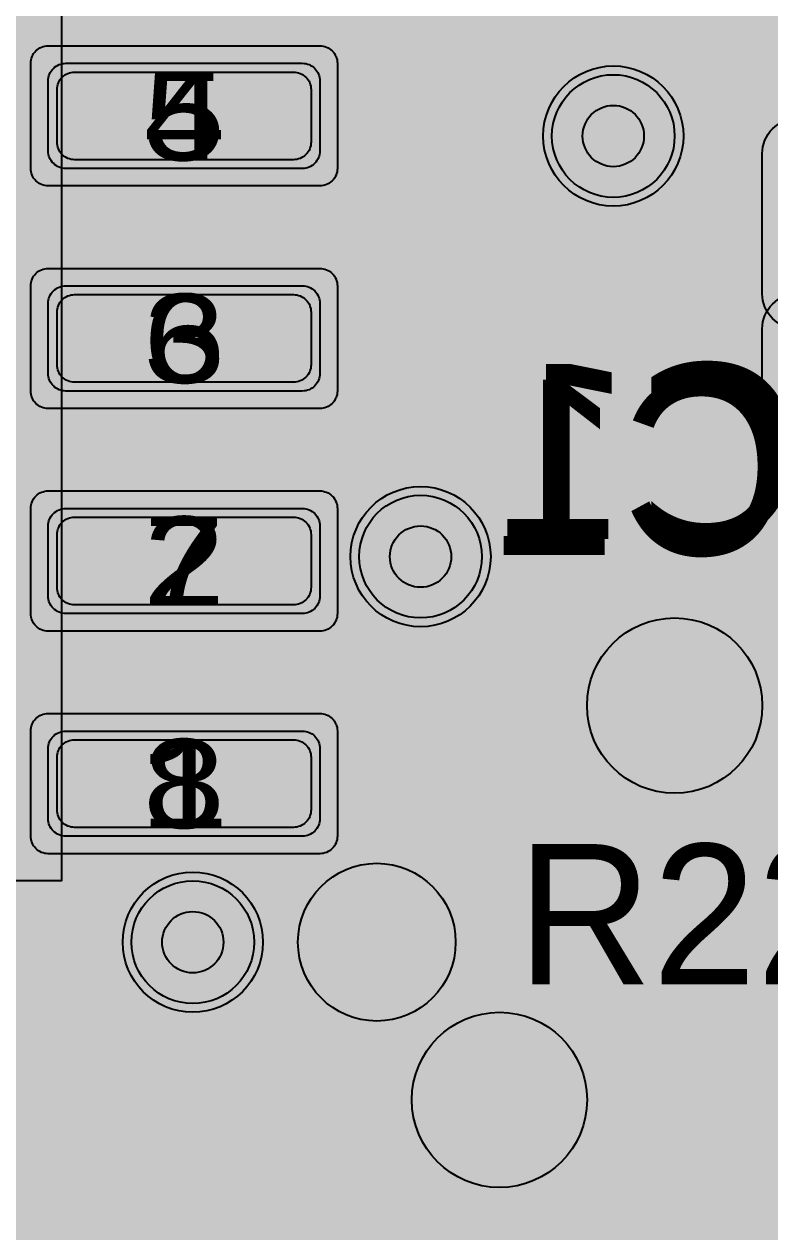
# Model space of a CAD drawing. Extents: x -28 to 199, y -61 to 255.
# Drawn here: x 156.04 to 160.29, y 202.25 to 209.14 of the extents above; entities that cross this region are included whole.
import ezdxf
from ezdxf.enums import TextEntityAlignment as Align

# ---------------------------------------------------------------- set-up
doc = ezdxf.new("R2010")
doc.units = 0
doc.header["$MEASUREMENT"] = 0
for name, color, linetype in [('ASSEMBLY_OUTLINES_BTM', 191, 'CONTINUOUS'), ('ASSEMBLY_OUTLINES_TOP', 102, 'CONTINUOUS'), ('ASSEMBLY_PART_NUMBERS_BTM', 191, 'CONTINUOUS'), ('ASSEMBLY_PART_NUMBERS_TOP', 102, 'CONTINUOUS'), ('ASSEMBLY_REF_DES_BTM', 191, 'CONTINUOUS'), ('DRILL_DRAWING', 21, 'CONTINUOUS'), ('GENERATED_SILKSCREEN_BTM', 255, 'CONTINUOUS'), ('GENERATED_SILKSCREEN_TOP', 140, 'CONTINUOUS'), ('MOUNTING_HOLES_LAYER_2', 42, 'CONTINUOUS'), ('MOUNTING_HOLES_LAYER_3', 42, 'CONTINUOUS'), ('MOUNTING_HOLES_LAYER_BOT21', 42, 'CONTINUOUS'), ('MOUNTING_HOLES_LAYER_TOP', 42, 'CONTINUOUS'), ('PART_PADS_SMD_BTM', 10, 'CONTINUOUS'), ('PART_PADS_SMD_TOP', 150, 'CONTINUOUS'), ('PIN_NUMBERS_BTM', 8, 'CONTINUOUS'), ('PIN_NUMBERS_TOP', 8, 'CONTINUOUS'), ('PLACEMENT_OUTLINES_BTM', 222, 'CONTINUOUS'), ('PLACEMENT_OUTLINES_TOP', 130, 'CONTINUOUS'), ('PLANE_SHAPES_LAYER_2', 230, 'CONTINUOUS'), ('PLANE_SHAPES_LAYER_3', 81, 'CONTINUOUS'), ('SILKSCREEN_OUTLINES_BTM', 211, 'CONTINUOUS'), ('SILKSCREEN_OUTLINES_TOP', 150, 'CONTINUOUS'), ('SILKSCREEN_REF_DES_BTM', 211, 'CONTINUOUS'), ('SILKSCREEN_REF_DES_TOP', 150, 'CONTINUOUS'), ('SOLDERMASK_PADS_BTM', 12, 'CONTINUOUS'), ('SOLDERMASK_PADS_TOP', 180, 'CONTINUOUS'), ('SOLDERPASTE_PADS_BTM', 12, 'CONTINUOUS'), ('SOLDERPASTE_PADS_TOP', 180, 'CONTINUOUS'), ('TRACES_LAYER_2', 230, 'CONTINUOUS'), ('TRACES_LAYER_3', 81, 'CONTINUOUS'), ('TRACES_LAYER_BOTTOM', 10, 'CONTINUOUS'), ('TRACES_LAYER_TOP', 150, 'CONTINUOUS'), ('VIA_HOLES_LAYER_2', 30, 'CONTINUOUS'), ('VIA_HOLES_LAYER_3', 30, 'CONTINUOUS'), ('VIA_HOLES_LAYER_BOTTOM', 30, 'CONTINUOUS'), ('VIA_HOLES_LAYER_TOP', 30, 'CONTINUOUS'), ('VIA_PADS_LAYER_2', 230, 'CONTINUOUS'), ('VIA_PADS_LAYER_3', 81, 'CONTINUOUS'), ('VIA_PADS_LAYER_BOTTOM', 10, 'CONTINUOUS'), ('VIA_PADS_LAYER_TOP', 150, 'CONTINUOUS')]:
    doc.layers.add(name, color=color, linetype=linetype)
doc.styles.add('COURIER_NEW', font='COUR.TTF')
doc.styles.add('VERDANA', font='verdana.TTF')
doc.styles.add('VERIBEST_GERBER_0', font='txt')

msp = doc.modelspace()

# ---------------------------------------------------------------- hatches: boundary and pattern name
at = {"layer": 'GENERATED_SILKSCREEN_TOP'}
h = msp.add_hatch(color=256, dxfattribs=at)
edge = h.paths.add_edge_path()
edge.add_arc((158.05, 203.9), 0.45, 0, 360)
at = {"layer": 'MOUNTING_HOLES_LAYER_2'}
h = msp.add_hatch(color=256, dxfattribs=at)
edge = h.paths.add_edge_path()
edge.add_arc((159.75, 205.25), 0.5, 0, 360)
h = msp.add_hatch(color=256, dxfattribs=at)
edge = h.paths.add_edge_path()
edge.add_arc((158.75, 203), 0.5, 0, 360)
at = {"layer": 'MOUNTING_HOLES_LAYER_3'}
h = msp.add_hatch(color=256, dxfattribs=at)
edge = h.paths.add_edge_path()
edge.add_arc((159.75, 205.25), 0.5, 0, 360)
h = msp.add_hatch(color=256, dxfattribs=at)
edge = h.paths.add_edge_path()
edge.add_arc((158.75, 203), 0.5, 0, 360)
at = {"layer": 'MOUNTING_HOLES_LAYER_BOT21'}
h = msp.add_hatch(color=256, dxfattribs=at)
edge = h.paths.add_edge_path()
edge.add_arc((159.75, 205.25), 0.5, 0, 360)
h = msp.add_hatch(color=256, dxfattribs=at)
edge = h.paths.add_edge_path()
edge.add_arc((158.75, 203), 0.5, 0, 360)
at = {"layer": 'MOUNTING_HOLES_LAYER_TOP'}
h = msp.add_hatch(color=256, dxfattribs=at)
edge = h.paths.add_edge_path()
edge.add_arc((159.75, 205.25), 0.5, 0, 360)
h = msp.add_hatch(color=256, dxfattribs=at)
edge = h.paths.add_edge_path()
edge.add_arc((158.75, 203), 0.5, 0, 360)
at = {"layer": 'PLANE_SHAPES_LAYER_2'}
h = msp.add_hatch(color=256, dxfattribs=at)
h.paths.add_polyline_path([(169.5, 129.25), (149.5, 129.25), (142.25, 122), (142.25, 90.5), (147.5, 90.5), (147.5, 80), (154, 80), (154, 69.25), (131.75, 69.25), (131.75, 73.25), (121.25, 73.25), (121.25, 81), (110.5, 81), (110.5, 125.75), (106.5, 125.75), (106.5, 128.75), (93.5, 128.75), (93.5, 120.25), (91.75, 120.25), (91.75, 121.5), (80, 121.5), (80, 118.25), (73.25, 118.25), (73.25, 124.5), (67.5, 124.5), (67.5, 128), (57.75, 128), (57.75, 120.25), (55.25, 120.25), (55.25, 121.5), (47.5, 121.5), (47.5, 119), (35, 119), (35, 134.75), (32.75, 134.75), (32.75, 159.75), (29.25, 159.75), (29.25, 175.25), (22.5, 175.25), (22.5, 195.25), (17.25, 195.25), (17.25, 198), (22.5, 198), (22.5, 216.5), (40.25, 216.5), (40.25, 235.5), (54.5, 235.5), (54.5, 254), (87.25, 254), (87.25, 236.25), (86.25, 236.25), (86.25, 228.75), (81, 228.75), (81, 218.75), (95.25, 218.75), (95.25, 194.5), (87, 194.5), (87, 172), (131.1, 172), (131.1, 208.75), (115.5, 208.75), (115.5, 213.75), (106.75, 213.75), (106.75, 218.75), (110.25, 222.25), (110.25, 226.25), (142.5, 226.25), (142.5, 221.5), (160.5, 221.5), (160.5, 240.75), (169.5, 240.75)])
h.paths.add_polyline_path([(35.5, 149.5), (41.75, 149.5), (41.75, 152), (39.25, 152), (39.25, 154), (37.75, 154), (37.75, 152), (35.5, 152)], flags=16)
h.paths.add_polyline_path([(37.5, 125.75), (37.5, 128.75), (42.75, 128.75), (42.75, 125.75)], flags=16)
h.paths.add_polyline_path([(52, 127.75), (52, 130.75), (54.25, 130.75), (54.25, 127.75)], flags=16)
h.paths.add_polyline_path([(50.75, 219.5), (50.75, 226.5), (71.75, 226.5), (71.75, 219.5)], flags=16)
h.paths.add_polyline_path([(66.5, 150.75), (66.5, 177.5), (72.25, 177.5), (72.25, 150.75)], flags=16)
h.paths.add_polyline_path([(47.25, 185.25), (73, 185.25), (73, 188.25), (70.25, 188.25), (70.25, 191), (47.25, 191)], flags=16)
h.paths.add_polyline_path([(84.5, 208), (84.5, 212.75), (85, 212.75), (85, 208)], flags=16)
h.paths.add_polyline_path([(61.5, 137.25), (87.75, 137.25), (87.75, 140.5), (84.75, 140.5), (84.75, 143), (61.5, 143)], flags=16)
h.paths.add_polyline_path([(88.75, 127), (88.75, 130), (91, 130), (91, 127)], flags=16)
h.paths.add_polyline_path([(85.5, 130.25), (85.5, 132.5), (91, 132.5), (91, 130.25)], flags=16)
h.paths.add_polyline_path([(108.75, 142.25), (135.75, 142.25), (135.75, 145.75), (132.25, 145.75), (132.25, 149), (108.75, 149)], flags=16)
h.paths.add_polyline_path([(114.25, 126.75), (140.75, 126.75), (140.75, 129.75), (137.25, 129.75), (137.25, 133), (114.25, 133)], flags=16)
h.paths.add_polyline_path([(155.25, 180.25), (166.25, 180.25), (166.25, 186.25), (152.25, 186.25), (152.25, 183), (155.25, 183)], flags=16)
at = {"layer": 'PLANE_SHAPES_LAYER_3'}
h = msp.add_hatch(color=256, dxfattribs=at)
h.paths.add_polyline_path([(169.5, 129.25), (149.5, 129.25), (142.25, 122), (142.25, 90.5), (147.5, 90.5), (147.5, 80), (154, 80), (154, 69.25), (131.75, 69.25), (131.75, 73.25), (121.25, 73.25), (121.25, 81), (110.5, 81), (110.5, 125.75), (106.5, 125.75), (106.5, 128.75), (93.5, 128.75), (93.5, 120.25), (91.75, 120.25), (91.75, 121.5), (80, 121.5), (80, 118.25), (73.25, 118.25), (73.25, 124.5), (67.5, 124.5), (67.5, 127.75), (58.25, 127.75), (58.25, 130.25), (88.75, 130.25), (88.75, 127), (91, 127), (91, 132.5), (55, 132.5), (55, 131.25), (52, 131.25), (52, 127.75), (55, 127.75), (55, 127.25), (57.75, 127.25), (57.75, 120.25), (55.25, 120.25), (55.25, 121.5), (47.5, 121.5), (47.5, 119), (35, 119), (35, 134.75), (32.75, 134.75), (32.75, 159.75), (29.25, 159.75), (29.25, 175.25), (22.5, 175.25), (22.5, 195.25), (17.25, 195.25), (17.25, 198), (22.5, 198), (22.5, 216.5), (40.25, 216.5), (40.25, 235.5), (54.5, 235.5), (54.5, 254), (87.25, 254), (87.25, 236.25), (86.25, 236.25), (86.25, 228.75), (81, 228.75), (81, 218.75), (95.25, 218.75), (95.25, 194.5), (87, 194.5), (87, 172), (131.1, 172), (131.1, 208.75), (115.5, 208.75), (115.5, 213.75), (106.75, 213.75), (106.75, 218.75), (110.25, 222.25), (110.25, 226.25), (142.5, 226.25), (142.5, 221.5), (160.5, 221.5), (160.5, 240.75), (169.5, 240.75)])
h.paths.add_polyline_path([(35.5, 149.5), (41.75, 149.5), (41.75, 152), (39.25, 152), (39.25, 154), (37.75, 154), (37.75, 152), (35.5, 152)], flags=16)
h.paths.add_polyline_path([(37.5, 125.75), (37.5, 128.75), (42.75, 128.75), (42.75, 125.75)], flags=16)
h.paths.add_polyline_path([(50.75, 219.5), (50.75, 226.5), (71.75, 226.5), (71.75, 219.5)], flags=16)
h.paths.add_polyline_path([(66.5, 150.75), (66.5, 177.5), (72.25, 177.5), (72.25, 150.75)], flags=16)
h.paths.add_polyline_path([(47.25, 185.25), (73, 185.25), (73, 188.25), (70.25, 188.25), (70.25, 191), (47.25, 191)], flags=16)
h.paths.add_polyline_path([(84.5, 208), (84.5, 212.75), (85, 212.75), (85, 208)], flags=16)
h.paths.add_polyline_path([(61.5, 137.25), (87.75, 137.25), (87.75, 140.5), (84.75, 140.5), (84.75, 143), (61.5, 143)], flags=16)
h.paths.add_polyline_path([(108.75, 142.25), (135.75, 142.25), (135.75, 145.75), (132.25, 145.75), (132.25, 149), (108.75, 149)], flags=16)
h.paths.add_polyline_path([(114.25, 126.75), (140.75, 126.75), (140.75, 129.75), (137.25, 129.75), (137.25, 133), (114.25, 133)], flags=16)
h.paths.add_polyline_path([(155.25, 180.25), (166.25, 180.25), (166.25, 186.25), (152.25, 186.25), (152.25, 183), (155.25, 183)], flags=16)
at = {"layer": 'SILKSCREEN_OUTLINES_TOP'}
h = msp.add_hatch(color=256, dxfattribs=at)
edge = h.paths.add_edge_path()
edge.add_arc((158.05, 203.9), 0.45, 0, 360)
at = {"layer": 'VIA_HOLES_LAYER_2'}
h = msp.add_hatch(color=256, dxfattribs=at)
edge = h.paths.add_edge_path()
edge.add_arc((159.4, 208.5), 0.175, 0, 360)
h = msp.add_hatch(color=256, dxfattribs=at)
edge = h.paths.add_edge_path()
edge.add_arc((158.3, 206.1), 0.175, 0, 360)
h = msp.add_hatch(color=256, dxfattribs=at)
edge = h.paths.add_edge_path()
edge.add_arc((157, 203.9), 0.175, 0, 360)
at = {"layer": 'VIA_HOLES_LAYER_3'}
h = msp.add_hatch(color=256, dxfattribs=at)
edge = h.paths.add_edge_path()
edge.add_arc((159.4, 208.5), 0.175, 0, 360)
h = msp.add_hatch(color=256, dxfattribs=at)
edge = h.paths.add_edge_path()
edge.add_arc((158.3, 206.1), 0.175, 0, 360)
h = msp.add_hatch(color=256, dxfattribs=at)
edge = h.paths.add_edge_path()
edge.add_arc((157, 203.9), 0.175, 0, 360)
at = {"layer": 'VIA_HOLES_LAYER_BOTTOM'}
h = msp.add_hatch(color=256, dxfattribs=at)
edge = h.paths.add_edge_path()
edge.add_arc((159.4, 208.5), 0.175, 0, 360)
h = msp.add_hatch(color=256, dxfattribs=at)
edge = h.paths.add_edge_path()
edge.add_arc((158.3, 206.1), 0.175, 0, 360)
h = msp.add_hatch(color=256, dxfattribs=at)
edge = h.paths.add_edge_path()
edge.add_arc((157, 203.9), 0.175, 0, 360)
at = {"layer": 'VIA_HOLES_LAYER_TOP'}
h = msp.add_hatch(color=256, dxfattribs=at)
edge = h.paths.add_edge_path()
edge.add_arc((159.4, 208.5), 0.175, 0, 360)
h = msp.add_hatch(color=256, dxfattribs=at)
edge = h.paths.add_edge_path()
edge.add_arc((158.3, 206.1), 0.175, 0, 360)
h = msp.add_hatch(color=256, dxfattribs=at)
edge = h.paths.add_edge_path()
edge.add_arc((157, 203.9), 0.175, 0, 360)

# ---------------------------------------------------------------- linework, layer by layer
at = {"layer": 'ASSEMBLY_OUTLINES_BTM', "const_width": 0.2}
msp.add_lwpolyline([(152.25, 204.25), (152.25, 214.25), (156.25, 214.25), (156.25, 204.25)], close=True, dxfattribs=at)
at = {"layer": 'ASSEMBLY_OUTLINES_TOP', "const_width": 0.2}
msp.add_lwpolyline([(152.25, 204.25), (152.25, 214.25), (156.25, 214.25), (156.25, 204.25)], close=True, dxfattribs=at)
at = {"layer": 'GENERATED_SILKSCREEN_BTM', "const_width": 0.15}
for points in [[(156.250005, 208.988206, 1.45686e-05), (156.249995, 208.988204), (156.249995, 209.511796, 1.45686e-05), (156.250005, 209.511794), (156.250005, 208.988206)], [(156.250005, 207.718206, 1.45686e-05), (156.249995, 207.718204), (156.249995, 208.241796, 1.45686e-05), (156.250005, 208.241794), (156.250005, 207.718206)], [(156.250005, 206.448206, 1.45686e-05), (156.249995, 206.448204), (156.249995, 206.971796, 1.45686e-05), (156.250005, 206.971794), (156.250005, 206.448206)], [(156.250005, 205.178206, 1.45686e-05), (156.249995, 205.178204), (156.249995, 205.701796, 1.45686e-05), (156.250005, 205.701794), (156.250005, 205.178206)], [(156.250005, 204.25, -0.4142135624), (156.25, 204.249995), (152.25, 204.249995, -0.4142135624), (152.249995, 204.25), (152.249995, 204.431794, 1.45686e-05), (152.250005, 204.431796), (152.250005, 204.250005), (156.249995, 204.250005), (156.249995, 204.431796, 1.45686e-05), (156.250005, 204.431794), (156.250005, 204.25)]]:
    msp.add_lwpolyline(points, format="xyb", dxfattribs=at)
for points in [[(159.2385, 206.134), (159.2465, 206.132), (159.2515, 206.128), (159.2535, 206.121), (159.2545, 206.113), (159.2535, 206.106), (159.2515, 206.099), (159.2465, 206.094), (159.2385, 206.093), (158.8485, 206.093), (158.8415, 206.094), (158.8355, 206.099), (158.8325, 206.106), (158.8315, 206.113), (158.8325, 206.121), (158.8355, 206.128), (158.8415, 206.132), (158.8485, 206.134), (159.0245, 206.134), (159.0245, 207.073), (159.0255, 207.08), (159.0285, 207.085), (159.0335, 207.088), (159.0405, 207.089), (159.0455, 207.09), (159.0505, 207.09), (159.0545, 207.088), (159.0585, 207.084), (159.2535, 206.81), (159.2555, 206.806), (159.2565, 206.803), (159.2565, 206.796), (159.2535, 206.79), (159.2485, 206.785), (159.2425, 206.781), (159.2355, 206.779), (159.2315, 206.779), (159.2285, 206.78), (159.2235, 206.786), (159.0635, 207.01), (159.0635, 206.134), (159.2385, 206.134)], [(160.1485, 206.097), (160.3165, 206.234), (160.3215, 206.237), (160.3225, 206.241), (160.3245, 206.245), (160.3255, 206.25), (160.3255, 206.936), (160.3245, 206.941), (160.3225, 206.945), (160.3205, 206.947), (160.3195, 206.949), (160.3175, 206.952), (160.1485, 207.089), (160.1455, 207.09), (160.1425, 207.091), (160.1415, 207.092), (160.1375, 207.093), (159.8005, 207.093), (159.7955, 207.092), (159.7935, 207.091), (159.7905, 207.09), (159.7875, 207.089), (159.6185, 206.952), (159.6145, 206.947), (159.6125, 206.939), (159.6135, 206.933), (159.6155, 206.928), (159.6185, 206.924), (159.6235, 206.92), (159.6285, 206.917), (159.6335, 206.916), (159.6385, 206.916), (159.6425, 206.919), (159.8075, 207.052), (160.1305, 207.052), (160.2845, 206.926), (160.2845, 206.26), (160.1305, 206.134), (159.8075, 206.134), (159.6425, 206.267), (159.6385, 206.269), (159.6335, 206.27), (159.6285, 206.269), (159.6235, 206.266), (159.6185, 206.262), (159.6155, 206.257), (159.6135, 206.251), (159.6125, 206.245), (159.6145, 206.239), (159.6185, 206.234), (159.7875, 206.097), (159.7915, 206.095), (159.7925, 206.094), (159.7955, 206.094), (159.7965, 206.093), (159.7975, 206.093), (159.8005, 206.093), (160.1375, 206.093), (160.1415, 206.094), (160.1455, 206.095), (160.1485, 206.097)]]:
    msp.add_lwpolyline(points, dxfattribs=at)
at = {"layer": 'GENERATED_SILKSCREEN_TOP', "const_width": 0.15}
for points in [[(156.250005, 208.988206, 1.45686e-05), (156.249995, 208.988204), (156.249995, 209.511796, 1.45686e-05), (156.250005, 209.511794), (156.250005, 208.988206)], [(156.250005, 207.718206, 1.45686e-05), (156.249995, 207.718204), (156.249995, 208.241796, 1.45686e-05), (156.250005, 208.241794), (156.250005, 207.718206)], [(156.250005, 206.448206, 1.45686e-05), (156.249995, 206.448204), (156.249995, 206.971796, 1.45686e-05), (156.250005, 206.971794), (156.250005, 206.448206)], [(156.250005, 205.178206, 1.45686e-05), (156.249995, 205.178204), (156.249995, 205.701796, 1.45686e-05), (156.250005, 205.701794), (156.250005, 205.178206)], [(156.250005, 204.25, -0.4142135624), (156.25, 204.249995), (152.25, 204.249995, -0.4142135624), (152.249995, 204.25), (152.249995, 204.431794, 1.45686e-05), (152.250005, 204.431796), (152.250005, 204.250005), (156.249995, 204.250005), (156.249995, 204.431796, 1.45686e-05), (156.250005, 204.431794), (156.250005, 204.25)]]:
    msp.add_lwpolyline(points, format="xyb", dxfattribs=at)
for points in [[(159.5244, 204.1424), (159.5268, 204.144), (159.5276, 204.148), (159.53, 204.152), (159.53, 204.156), (159.53, 204.3208), (159.53, 204.3248), (159.5276, 204.3272), (159.5276, 204.3296), (159.5268, 204.3304), (159.526, 204.3312), (159.5244, 204.3328), (159.3884, 204.4432), (159.3844, 204.4448), (159.3812, 204.4456), (159.378, 204.4464), (158.9748, 204.4464), (158.9676, 204.4448), (158.9628, 204.4408), (158.9588, 204.436), (158.9572, 204.4304), (158.9572, 203.6624), (158.9588, 203.656), (158.9628, 203.652), (158.9676, 203.6496), (158.9732, 203.6488), (158.9796, 203.6496), (158.9852, 203.652), (158.9892, 203.656), (158.9908, 203.6624), (158.9908, 204.0304), (159.3668, 204.0304), (159.498, 203.6576), (159.5012, 203.652), (159.5068, 203.6488), (159.5132, 203.648), (159.518, 203.6496), (159.5228, 203.652), (159.5268, 203.656), (159.5292, 203.6616), (159.5276, 203.668), (159.3964, 204.0408), (159.5244, 204.1424)], [(158.9908, 204.4136), (159.3732, 204.4136), (159.498, 204.3128), (159.498, 204.164), (159.3732, 204.0624), (158.9908, 204.0624), (158.9908, 204.4136)], [(160.1452, 204.4432), (160.2796, 204.3336), (160.282, 204.3296), (160.2828, 204.3264), (160.2844, 204.324), (160.2852, 204.3208), (160.2852, 204.2112), (160.2844, 204.208), (160.2828, 204.2032), (160.282, 204.1992), (160.2796, 204.1976), (159.7468, 203.7648), (159.7468, 203.6792), (160.2692, 203.6792), (160.2748, 203.6776), (160.2796, 203.6744), (160.282, 203.6688), (160.2828, 203.6624), (160.282, 203.6568), (160.2796, 203.6512), (160.2748, 203.648), (160.2692, 203.6464), (159.73, 203.6464), (159.7236, 203.648), (159.7196, 203.652), (159.7156, 203.656), (159.714, 203.6624), (159.714, 203.772), (159.7148, 203.7744), (159.7164, 203.78), (159.718, 203.7824), (159.7196, 203.784), (159.7212, 203.7856), (160.2532, 204.2192), (160.2532, 204.3128), (160.1284, 204.4136), (159.87, 204.4136), (159.7396, 204.3072), (159.734, 204.3056), (159.7284, 204.3064), (159.7236, 204.3088), (159.7204, 204.3136), (159.7172, 204.3184), (159.7164, 204.324), (159.7164, 204.3272), (159.7172, 204.3296), (159.7212, 204.3336), (159.8556, 204.4432), (159.8588, 204.444), (159.8612, 204.4448), (159.862, 204.4456), (159.8652, 204.4464), (160.1348, 204.4464), (160.138, 204.4456), (160.1388, 204.4456), (160.1396, 204.4448), (160.142, 204.444), (160.1452, 204.4432)]]:
    msp.add_lwpolyline(points, dxfattribs=at)
at = {"layer": 'GENERATED_SILKSCREEN_TOP'}
msp.add_circle((158.05, 203.9), 0.45, dxfattribs=at)
at = {"layer": 'MOUNTING_HOLES_LAYER_2'}
for centre in [(159.75, 205.25), (158.75, 203)]:
    msp.add_circle(centre, 0.5, dxfattribs=at)
at = {"layer": 'MOUNTING_HOLES_LAYER_3'}
for centre in [(159.75, 205.25), (158.75, 203)]:
    msp.add_circle(centre, 0.5, dxfattribs=at)
at = {"layer": 'MOUNTING_HOLES_LAYER_BOT21'}
for centre in [(159.75, 205.25), (158.75, 203)]:
    msp.add_circle(centre, 0.5, dxfattribs=at)
at = {"layer": 'MOUNTING_HOLES_LAYER_TOP'}
for centre in [(159.75, 205.25), (158.75, 203)]:
    msp.add_circle(centre, 0.5, dxfattribs=at)
at = {"layer": 'PART_PADS_SMD_BTM'}
for points in [[(157.725, 208.415, -0.4142135624), (157.625, 208.315), (156.275, 208.315, -0.4142135624), (156.175, 208.415), (156.175, 208.815, -0.4142135624), (156.275, 208.915), (157.625, 208.915, -0.4142135624), (157.725, 208.815)], [(157.725, 207.145, -0.4142135624), (157.625, 207.045), (156.275, 207.045, -0.4142135624), (156.175, 207.145), (156.175, 207.545, -0.4142135624), (156.275, 207.645), (157.625, 207.645, -0.4142135624), (157.725, 207.545)], [(157.725, 205.875, -0.4142135624), (157.625, 205.775), (156.275, 205.775, -0.4142135624), (156.175, 205.875), (156.175, 206.275, -0.4142135624), (156.275, 206.375), (157.625, 206.375, -0.4142135624), (157.725, 206.275)], [(157.725, 204.605, -0.4142135624), (157.625, 204.505), (156.275, 204.505, -0.4142135624), (156.175, 204.605), (156.175, 205.005, -0.4142135624), (156.275, 205.105), (157.625, 205.105, -0.4142135624), (157.725, 205.005)]]:
    msp.add_lwpolyline(points, format="xyb", close=True, dxfattribs=at)
at = {"layer": 'PART_PADS_SMD_TOP'}
for points in [[(157.725, 208.415, -0.4142135624), (157.625, 208.315), (156.275, 208.315, -0.4142135624), (156.175, 208.415), (156.175, 208.815, -0.4142135624), (156.275, 208.915), (157.625, 208.915, -0.4142135624), (157.725, 208.815)], [(157.725, 207.145, -0.4142135624), (157.625, 207.045), (156.275, 207.045, -0.4142135624), (156.175, 207.145), (156.175, 207.545, -0.4142135624), (156.275, 207.645), (157.625, 207.645, -0.4142135624), (157.725, 207.545)], [(157.725, 205.875, -0.4142135624), (157.625, 205.775), (156.275, 205.775, -0.4142135624), (156.175, 205.875), (156.175, 206.275, -0.4142135624), (156.275, 206.375), (157.625, 206.375, -0.4142135624), (157.725, 206.275)], [(157.725, 204.605, -0.4142135624), (157.625, 204.505), (156.275, 204.505, -0.4142135624), (156.175, 204.605), (156.175, 205.005, -0.4142135624), (156.275, 205.105), (157.625, 205.105, -0.4142135624), (157.725, 205.005)]]:
    msp.add_lwpolyline(points, format="xyb", close=True, dxfattribs=at)
at = {"layer": 'PLACEMENT_OUTLINES_BTM'}
msp.add_lwpolyline([(152.25, 204.25), (152.25, 214.25), (156.25, 214.25), (156.25, 204.25)], close=True, dxfattribs=at)
at = {"layer": 'PLACEMENT_OUTLINES_TOP'}
msp.add_lwpolyline([(152.25, 204.25), (152.25, 214.25), (156.25, 214.25), (156.25, 204.25)], close=True, dxfattribs=at)
at = {"layer": 'SILKSCREEN_OUTLINES_BTM'}
msp.add_lwpolyline([(152.25, 204.25), (152.25, 214.25), (156.25, 214.25), (156.25, 204.25)], close=True, dxfattribs=at)
at = {"layer": 'SILKSCREEN_OUTLINES_TOP'}
msp.add_lwpolyline([(152.25, 204.25), (152.25, 214.25), (156.25, 214.25), (156.25, 204.25)], close=True, dxfattribs=at)
msp.add_circle((158.05, 203.9), 0.45, dxfattribs=at)
at = {"layer": 'SOLDERMASK_PADS_BTM'}
for points in [[(157.825, 208.315, -0.4142135624), (157.725, 208.215), (156.175, 208.215, -0.4142135624), (156.075, 208.315), (156.075, 208.915, -0.4142135624), (156.175, 209.015), (157.725, 209.015, -0.4142135624), (157.825, 208.915)], [(161.55, 207.6, -0.4142135624), (161.35, 207.4), (160.45, 207.4, -0.4142135624), (160.25, 207.6), (160.25, 208.4, -0.4142135624), (160.45, 208.6), (161.35, 208.6, -0.4142135624), (161.55, 208.4)], [(157.825, 207.045, -0.4142135624), (157.725, 206.945), (156.175, 206.945, -0.4142135624), (156.075, 207.045), (156.075, 207.645, -0.4142135624), (156.175, 207.745), (157.725, 207.745, -0.4142135624), (157.825, 207.645)], [(157.825, 205.775, -0.4142135624), (157.725, 205.675), (156.175, 205.675, -0.4142135624), (156.075, 205.775), (156.075, 206.375, -0.4142135624), (156.175, 206.475), (157.725, 206.475, -0.4142135624), (157.825, 206.375)], [(157.825, 204.505, -0.4142135624), (157.725, 204.405), (156.175, 204.405, -0.4142135624), (156.075, 204.505), (156.075, 205.105, -0.4142135624), (156.175, 205.205), (157.725, 205.205, -0.4142135624), (157.825, 205.105)]]:
    msp.add_lwpolyline(points, format="xyb", close=True, dxfattribs=at)
at = {"layer": 'SOLDERMASK_PADS_TOP'}
for points in [[(157.825, 208.315, -0.4142135624), (157.725, 208.215), (156.175, 208.215, -0.4142135624), (156.075, 208.315), (156.075, 208.915, -0.4142135624), (156.175, 209.015), (157.725, 209.015, -0.4142135624), (157.825, 208.915)], [(157.825, 207.045, -0.4142135624), (157.725, 206.945), (156.175, 206.945, -0.4142135624), (156.075, 207.045), (156.075, 207.645, -0.4142135624), (156.175, 207.745), (157.725, 207.745, -0.4142135624), (157.825, 207.645)], [(161.55, 206.6, -0.4142135624), (161.35, 206.4), (160.45, 206.4, -0.4142135624), (160.25, 206.6), (160.25, 207.4, -0.4142135624), (160.45, 207.6), (161.35, 207.6, -0.4142135624), (161.55, 207.4)], [(157.825, 205.775, -0.4142135624), (157.725, 205.675), (156.175, 205.675, -0.4142135624), (156.075, 205.775), (156.075, 206.375, -0.4142135624), (156.175, 206.475), (157.725, 206.475, -0.4142135624), (157.825, 206.375)], [(157.825, 204.505, -0.4142135624), (157.725, 204.405), (156.175, 204.405, -0.4142135624), (156.075, 204.505), (156.075, 205.105, -0.4142135624), (156.175, 205.205), (157.725, 205.205, -0.4142135624), (157.825, 205.105)]]:
    msp.add_lwpolyline(points, format="xyb", close=True, dxfattribs=at)
at = {"layer": 'SOLDERPASTE_PADS_BTM'}
for points in [[(157.675, 208.465, -0.4142135624), (157.575, 208.365), (156.325, 208.365, -0.4142135624), (156.225, 208.465), (156.225, 208.765, -0.4142135624), (156.325, 208.865), (157.575, 208.865, -0.4142135624), (157.675, 208.765)], [(157.675, 207.195, -0.4142135624), (157.575, 207.095), (156.325, 207.095, -0.4142135624), (156.225, 207.195), (156.225, 207.495, -0.4142135624), (156.325, 207.595), (157.575, 207.595, -0.4142135624), (157.675, 207.495)], [(157.675, 205.925, -0.4142135624), (157.575, 205.825), (156.325, 205.825, -0.4142135624), (156.225, 205.925), (156.225, 206.225, -0.4142135624), (156.325, 206.325), (157.575, 206.325, -0.4142135624), (157.675, 206.225)], [(157.675, 204.655, -0.4142135624), (157.575, 204.555), (156.325, 204.555, -0.4142135624), (156.225, 204.655), (156.225, 204.955, -0.4142135624), (156.325, 205.055), (157.575, 205.055, -0.4142135624), (157.675, 204.955)]]:
    msp.add_lwpolyline(points, format="xyb", close=True, dxfattribs=at)
at = {"layer": 'SOLDERPASTE_PADS_TOP'}
for points in [[(157.675, 208.465, -0.4142135624), (157.575, 208.365), (156.325, 208.365, -0.4142135624), (156.225, 208.465), (156.225, 208.765, -0.4142135624), (156.325, 208.865), (157.575, 208.865, -0.4142135624), (157.675, 208.765)], [(157.675, 207.195, -0.4142135624), (157.575, 207.095), (156.325, 207.095, -0.4142135624), (156.225, 207.195), (156.225, 207.495, -0.4142135624), (156.325, 207.595), (157.575, 207.595, -0.4142135624), (157.675, 207.495)], [(157.675, 205.925, -0.4142135624), (157.575, 205.825), (156.325, 205.825, -0.4142135624), (156.225, 205.925), (156.225, 206.225, -0.4142135624), (156.325, 206.325), (157.575, 206.325, -0.4142135624), (157.675, 206.225)], [(157.675, 204.655, -0.4142135624), (157.575, 204.555), (156.325, 204.555, -0.4142135624), (156.225, 204.655), (156.225, 204.955, -0.4142135624), (156.325, 205.055), (157.575, 205.055, -0.4142135624), (157.675, 204.955)]]:
    msp.add_lwpolyline(points, format="xyb", close=True, dxfattribs=at)
at = {"layer": 'TRACES_LAYER_2', "const_width": 0.254}
msp.add_lwpolyline([(151.1, 201), (155.434874, 201), (158.3, 203.865126), (158.3, 206.1)], dxfattribs=at)
at = {"layer": 'TRACES_LAYER_3', "const_width": 0.5}
msp.add_lwpolyline([(158.4, 210.2), (158.4, 209.5), (159.4, 208.5)], dxfattribs=at)
at = {"layer": 'TRACES_LAYER_BOTTOM', "const_width": 0.35}
for points in [[(151.55, 212.425), (152.025, 212.425), (155.344825, 209.105175), (155.344825, 204.696893), (156.26825, 203.773468), (156.26825, 199.21625), (153.527, 196.475), (152.45, 196.475)], [(160.9, 211.5), (160.85, 211.5), (158.544696, 209.194696), (158.004696, 209.194696), (157.425, 208.615), (156.95, 208.615)], [(156.95, 209.885), (156.95, 208.615)], [(160.9, 208), (160.85, 208), (160.195, 207.345), (156.95, 207.345)], [(158.3, 206.1), (158.275, 206.075), (156.95, 206.075)], [(157, 203.9), (156.95, 203.95), (156.95, 204.805)], [(158.05, 201.675), (159.12702, 201.675), (161.013719, 203.561699), (161.013719, 203.613719), (161.65, 204.25)]]:
    msp.add_lwpolyline(points, dxfattribs=at)
at = {"layer": 'TRACES_LAYER_TOP'}
for points, const_width in [([(156.95, 206.075), (155.898, 206.075), (155.5, 206.473), (155.5, 213.7)], 0.35), ([(160.9, 212.5), (159.397814, 210.997814), (159.397814, 209.913981), (158.098833, 208.615), (156.95, 208.615)], 0.35), ([(160.9, 210.5), (159.793508, 209.393508), (159.793508, 208.893508), (159.4, 208.5)], 0.35), ([(160.9, 207), (160.9, 204.940812), (160.062893, 204.103705), (158.126295, 204.103705), (157.425, 204.805), (156.95, 204.805)], 0.35), ([(157, 203.9), (156.3, 203.9), (155.4, 203), (155.35, 203)], 0.5)]:
    msp.add_lwpolyline(points, dxfattribs=dict(at, const_width=const_width))
at = {"layer": 'VIA_HOLES_LAYER_2'}
for centre in [(159.4, 208.5), (158.3, 206.1), (157, 203.9)]:
    msp.add_circle(centre, 0.175, dxfattribs=at)
at = {"layer": 'VIA_HOLES_LAYER_3'}
for centre in [(159.4, 208.5), (158.3, 206.1), (157, 203.9)]:
    msp.add_circle(centre, 0.175, dxfattribs=at)
at = {"layer": 'VIA_HOLES_LAYER_BOTTOM'}
for centre in [(159.4, 208.5), (158.3, 206.1), (157, 203.9)]:
    msp.add_circle(centre, 0.175, dxfattribs=at)
at = {"layer": 'VIA_HOLES_LAYER_TOP'}
for centre in [(159.4, 208.5), (158.3, 206.1), (157, 203.9)]:
    msp.add_circle(centre, 0.175, dxfattribs=at)
at = {"layer": 'VIA_PADS_LAYER_2'}
for centre in [(159.4, 208.5), (158.3, 206.1), (157, 203.9)]:
    msp.add_circle(centre, 0.4, dxfattribs=at)
at = {"layer": 'VIA_PADS_LAYER_3'}
for centre in [(159.4, 208.5), (158.3, 206.1), (157, 203.9)]:
    msp.add_circle(centre, 0.4, dxfattribs=at)
at = {"layer": 'VIA_PADS_LAYER_BOTTOM'}
for centre in [(159.4, 208.5), (158.3, 206.1), (157, 203.9)]:
    msp.add_circle(centre, 0.35, dxfattribs=at)
at = {"layer": 'VIA_PADS_LAYER_TOP'}
for centre in [(159.4, 208.5), (158.3, 206.1), (157, 203.9)]:
    msp.add_circle(centre, 0.35, dxfattribs=at)

# ---------------------------------------------------------------- texts
at = {"layer": 'ASSEMBLY_PART_NUMBERS_BTM', "style": 'VERIBEST_GERBER_0', "text_generation_flag": 2}
for s, p in [('GRM1885C1H102JA01D', (156.46, 226.25)), ('ERJ-3EKF4701V', (154.96, 226.25)), ('ERJ-3EKF4701V', (157.96, 226.25)), ('SN74LVC138ADR', (156.79, 209.25))]:
    msp.add_text(s, height=2.032, rotation=90, dxfattribs=at).set_placement(p, align=Align.TOP_LEFT)
for s, p in [('ERJ-3EKF4701V', (161.75, 210.71)), ('TP-1_OSC_OSC', (162.75, 208.29)), ('ERJ-3EKF4701V', (161.75, 207.21)), ('ERJ-3EKF6200V', (162.5, 206.79)), ('ERJ-3EKF10R7V', (161.75, 205.46)), ('ERJ-3EKF6200V', (162.5, 205.29)), ('ERJ-3EKF6200V', (162.5, 203.79)), ('ERJ-3EKF6200V', (162.5, 202.29))]:
    msp.add_text(s, height=2.032, dxfattribs=at).set_placement(p, align=Align.TOP_LEFT)
at = {"layer": 'ASSEMBLY_PART_NUMBERS_TOP', "style": 'VERIBEST_GERBER_0'}
for s, p in [('ERJ-3EKF2700V', (156.96, 226.5)), ('SN74HC175DR', (156.79, 209.25))]:
    msp.add_text(s, height=2.032, rotation=270, dxfattribs=at).set_placement(p, align=Align.TOP_LEFT)
for s, p in [('ERJ-3EKF4701V', (148.5, 207.46)), ('ERJ-3EKF4701V', (148.5, 205.71)), ('CL10B104KB8SFNC', (154.5, 205.54))]:
    msp.add_text(s, height=2.032, dxfattribs=at).set_placement(p, align=Align.TOP_LEFT)
at = {"layer": 'ASSEMBLY_REF_DES_BTM', "style": 'VERDANA', "text_generation_flag": 2}
msp.add_text('OSC1', height=1, dxfattribs=at).set_placement((162.45, 207.2), align=Align.TOP_LEFT)
at = {"layer": 'DRILL_DRAWING', "style": 'VERIBEST_GERBER_0'}
for s, p in [('A', (159.4, 208.5)), ('A', (158.3, 206.1)), ('T', (159.75, 205.25)), ('A', (157, 203.9)), ('T', (158.75, 203))]:
    msp.add_text(s, height=2, dxfattribs=at).set_placement(p, align=Align.MIDDLE_CENTER)
at = {"layer": 'PIN_NUMBERS_BTM', "style": 'COURIER_NEW'}
for s, p in [('4', (156.95, 208.615)), ('5', (156.95, 208.615)), ('3', (156.95, 207.345)), ('6', (156.95, 207.345)), ('2', (156.95, 206.075)), ('7', (156.95, 206.075)), ('8', (156.95, 204.805)), ('1', (156.95, 204.805))]:
    msp.add_text(s, height=0.508, dxfattribs=at).set_placement(p, align=Align.MIDDLE_CENTER)
at = {"layer": 'PIN_NUMBERS_TOP', "style": 'COURIER_NEW'}
for s, p in [('4', (156.95, 208.615)), ('5', (156.95, 208.615)), ('3', (156.95, 207.345)), ('6', (156.95, 207.345)), ('2', (156.95, 206.075)), ('7', (156.95, 206.075)), ('8', (156.95, 204.805)), ('1', (156.95, 204.805))]:
    msp.add_text(s, height=0.508, dxfattribs=at).set_placement(p, align=Align.MIDDLE_CENTER)
at = {"layer": 'SILKSCREEN_REF_DES_BTM', "style": 'VERIBEST_GERBER_0', "text_generation_flag": 2}
msp.add_text('OSC1', height=1, dxfattribs=at).set_placement((162.35, 207.11), align=Align.TOP_LEFT)
at = {"layer": 'SILKSCREEN_REF_DES_TOP', "style": 'VERIBEST_GERBER_0'}
msp.add_text('R225', height=0.8, dxfattribs=at).set_placement((158.85, 204.46), align=Align.TOP_LEFT)

doc.saveas('drawing.dxf')
